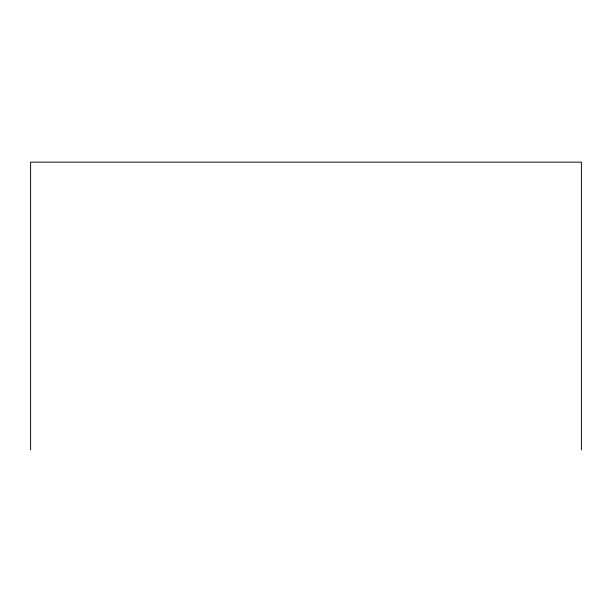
<?xml version="1.0" encoding="UTF-8"?>
<svg xmlns="http://www.w3.org/2000/svg" width="612" height="612" viewBox="0 0 612 612"><rect width="100%" height="100%" fill="white"/><g stroke="black" fill="none" stroke-linecap="round" stroke-linejoin="round"><path stroke-width="0.92" d="M581.4 449.858L581.4 162.142L30.6 162.142L30.6 449.858"/></g></svg>
